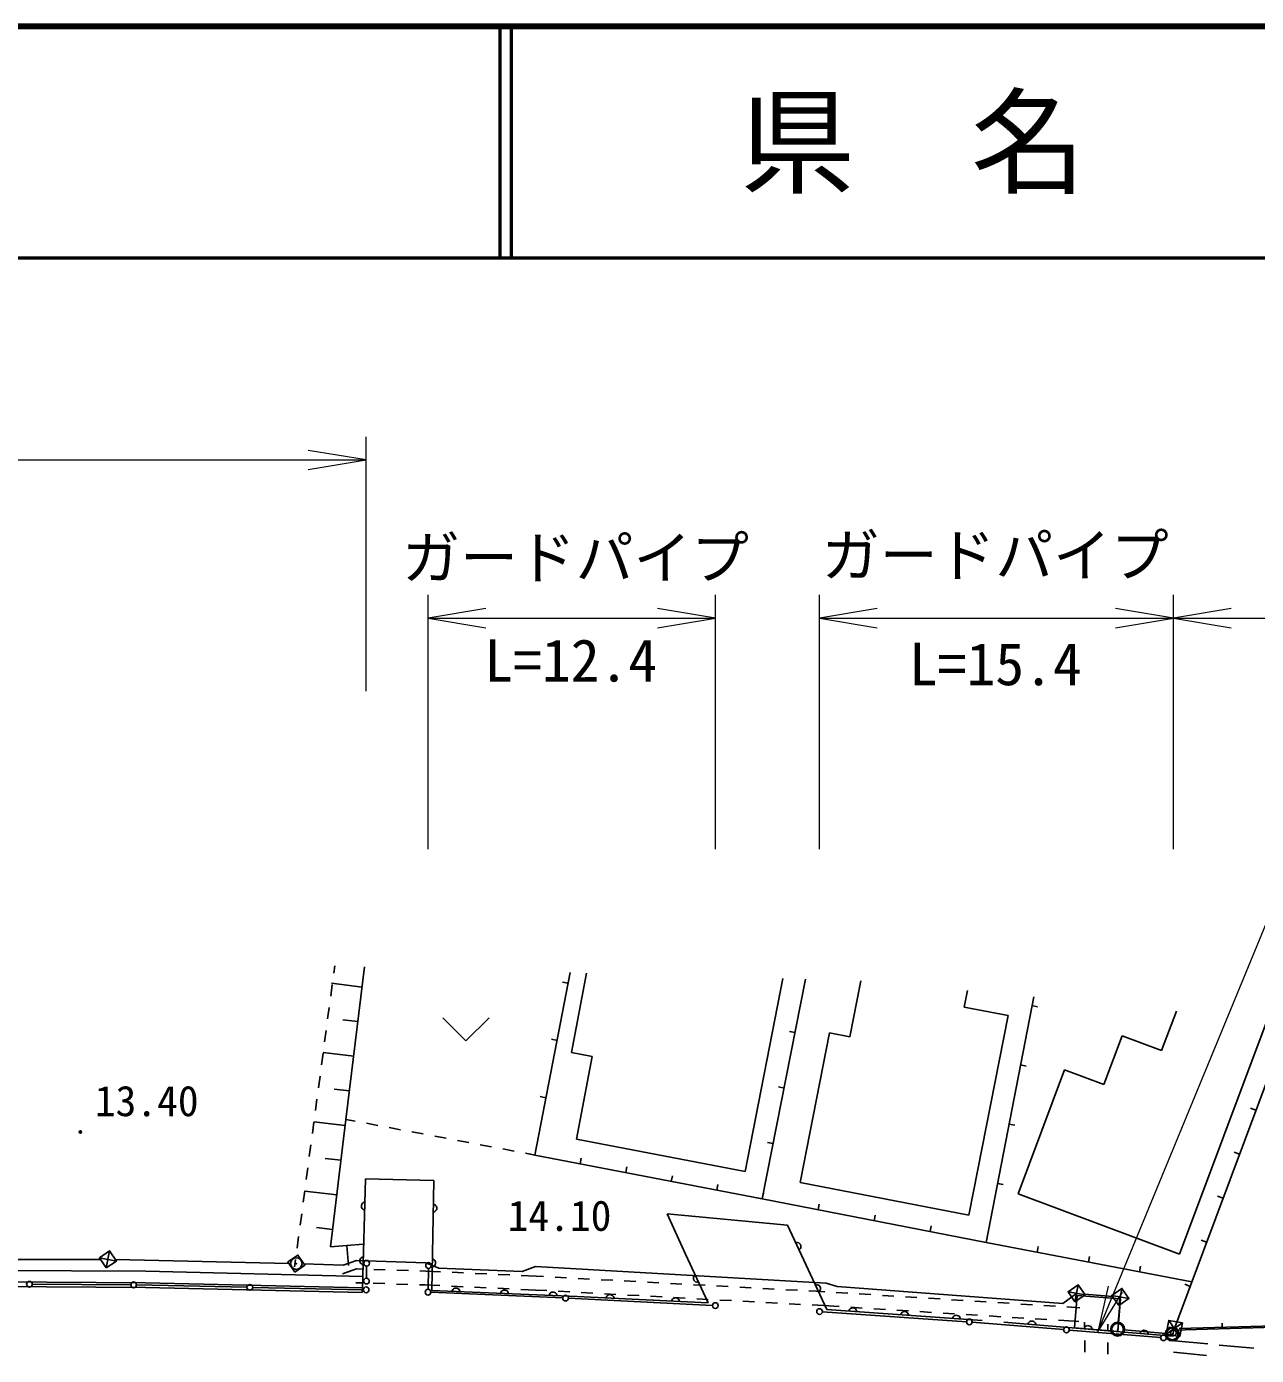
# Model space of a CAD drawing. Units: millimetres at full size, sheet at 1:1000; details may follow other scales. Extents: x 40000 to 680000, y 20000 to 380000.
# Drawn here: x 277283 to 330479, y 322516 to 380000 of the extents above; entities that cross this region are included whole.
import ezdxf
from ezdxf.enums import TextEntityAlignment as Align

# ---------------------------------------------------------------- set-up
doc = ezdxf.new("R2010")
doc.units = ezdxf.units.MM
doc.header["$LTSCALE"] = 1000
doc.header["$PDMODE"] = 32
doc.header["$PDSIZE"] = 500
for name, color, linetype, lineweight in [('M-BGD', 7, 'Continuous', 25), ('M-BMK-ROW', 30, 'Continuous', 25), ('M-STR-HTXT', 7, 'Continuous', 13), ('M-TTL', 2, 'Continuous', 140), ('M-TTL-LINE', 7, 'Continuous', 50), ('S-STR-HTXT', 7, 'Continuous', 13)]:
    doc.layers.add(name, color=color, linetype=linetype, lineweight=lineweight)
doc.layers.add('M-TTL-TXT', color=7, linetype='Continuous')
doc.styles.add('ＭＳ ゴシック', font='')
doc.styles.get('ＭＳ ゴシック').set_extended_font_data('MS Gothic')

# ---------------------------------------------------------------- blocks, each defined once
blk = doc.blocks.new('open_arrow')
at = {"color": 0, "linetype": 'Continuous', "lineweight": -2}
blk.add_lwpolyline([(7.5, 1.25), (0, 0), (7.5, -1.25)], dxfattribs=at)

msp = doc.modelspace()

# ---------------------------------------------------------------- linework, layer by layer
at = {"layer": 'M-BGD'}
for p, q in [((290611, 339363), (290570, 339054)), ((291903, 339327), (291099, 332728)), ((291798, 338453), (290478, 338613)), ((300801, 339076), (299262, 331185)), ((300712, 338621), (300467, 338669)), ((300849, 335626), (301508, 339057)), ((309993, 338818), (308364, 330468)), ((310979, 338790), (309104, 329284)), ((313374, 338723), (312892, 336304)), ((290504, 338558), (290438, 338063)), ((317980, 338309), (317835, 337584)), ((320844, 338025), (318786, 327397)), ((290372, 337567), (290306, 337072)), ((319741, 337215), (317835, 337584)), ((321016, 337598), (320771, 337646)), ((291614, 336954), (290963, 337033)), ((295287, 337123), (296287, 336123)), ((296287, 336123), (297287, 337123)), ((319741, 337215), (318041, 328587)), ((326378, 335705), (327016, 337412)), ((331878, 336929), (326903, 323605)), ((330949, 337022), (327156, 326890)), ((290240, 336576), (290174, 336080)), ((310524, 336481), (310278, 336529)), ((312011, 336474), (310747, 329998)), ((312892, 336304), (312011, 336474)), ((323881, 334229), (324672, 336347)), ((326378, 335705), (324672, 336347)), ((300229, 336143), (299983, 336190)), ((290108, 335585), (290042, 335089)), ((291432, 335455), (290112, 335615)), ((301753, 335452), (300849, 335626)), ((301066, 331875), (301753, 335452)), ((289976, 334593), (289910, 334098)), ((320167, 329507), (322176, 334871)), ((320520, 335036), (320274, 335084)), ((323881, 334229), (322179, 334869)), ((291250, 333955), (290581, 334037)), ((310050, 334082), (309805, 334130)), ((289844, 333602), (289777, 333107)), ((299745, 333664), (299500, 333712)), ((330457, 333124), (330223, 333211)), ((289711, 332611), (289645, 332115)), ((291068, 332456), (289713, 332621)), ((291099, 332728), (290431, 327209)), ((291496, 332653), (291099, 332728)), ((292478, 332467), (291987, 332560)), ((293461, 332281), (292969, 332374)), ((320024, 332474), (319778, 332521)), ((294443, 332096), (293952, 332189)), ((295426, 331910), (294935, 332003)), ((296409, 331724), (295917, 331817)), ((308364, 330468), (301066, 331875)), ((309577, 331683), (309332, 331731)), ((289579, 331620), (289513, 331124)), ((297391, 331539), (296900, 331631)), ((298374, 331353), (297882, 331446)), ((299262, 331185), (298865, 331260)), ((299262, 331185), (299016, 331233)), ((309104, 329284), (299262, 331185)), ((329746, 331219), (329512, 331306)), ((289447, 330628), (289381, 330133)), ((290886, 330957), (290200, 331040)), ((301230, 330805), (301278, 331050)), ((303199, 330425), (303246, 330670)), ((291942, 330162), (291815, 325425)), ((291942, 330162), (294900, 330078)), ((294805, 325326), (294900, 330078)), ((305167, 330045), (305215, 330290)), ((318041, 328587), (310747, 329998)), ((319528, 329912), (319282, 329959)), ((289315, 329637), (289249, 329142)), ((290704, 329458), (289314, 329627)), ((307136, 329664), (307183, 329910)), ((309104, 329284), (309152, 329530)), ((327156, 326890), (320167, 329507)), ((329035, 329314), (328800, 329401)), ((291763, 328955), (291765, 329009)), ((291775, 328913), (291763, 328955)), ((291765, 329009), (291778, 329050)), ((291794, 328874), (291775, 328913)), ((291778, 329050), (291800, 329088)), ((291832, 328840), (291794, 328874)), ((291800, 329088), (291840, 329121)), ((291866, 328818), (291832, 328840)), ((291840, 329121), (291874, 329141)), ((291905, 328803), (291866, 328818)), ((291874, 329141), (291915, 329153)), ((294880, 329065), (294920, 329050)), ((294920, 329050), (294954, 329028)), ((294954, 329028), (294992, 328994)), ((295009, 328819), (294987, 328781)), ((294992, 328994), (295012, 328955)), ((295022, 328860), (295009, 328819)), ((295012, 328955), (295023, 328914)), ((295023, 328914), (295022, 328860)), ((309104, 329284), (308859, 329333)), ((318786, 327397), (309104, 329284)), ((311525, 328813), (311572, 329058)), ((289183, 328646), (289117, 328150)), ((294914, 328727), (294873, 328715)), ((294948, 328748), (294914, 328727)), ((294987, 328781), (294948, 328748)), ((304997, 328638), (310202, 328149)), ((305791, 326902), (304997, 328638)), ((313945, 328341), (313993, 328586)), ((290522, 327959), (289818, 328044)), ((311896, 324505), (310202, 328149)), ((316366, 327869), (316413, 328115)), ((316383, 327963), (316402, 328062)), ((289051, 327655), (288985, 327159)), ((290431, 327209), (291841, 327322)), ((290431, 327209), (291841, 327322)), ((291136, 327266), (291206, 326401)), ((310552, 327396), (310595, 327401)), ((310595, 327401), (310634, 327396)), ((310634, 327396), (310683, 327382)), ((310683, 327382), (310719, 327356)), ((310731, 327108), (310700, 327079)), ((310719, 327356), (310747, 327324)), ((310753, 327141), (310731, 327108)), ((310747, 327324), (310770, 327275)), ((310773, 327189), (310753, 327141)), ((310770, 327275), (310776, 327232)), ((310776, 327232), (310773, 327189)), ((327685, 325699), (318786, 327397)), ((320998, 326975), (321045, 327221)), ((328323, 327409), (328089, 327497)), ((288919, 326664), (288878, 326354)), ((291700, 326586), (291702, 326640)), ((291711, 326545), (291700, 326586)), ((291702, 326640), (291715, 326681)), ((291731, 326505), (291711, 326545)), ((291715, 326681), (291737, 326719)), ((291737, 326719), (291776, 326752)), ((291776, 326752), (291811, 326772)), ((291811, 326772), (291852, 326784)), ((294832, 326689), (294872, 326674)), ((294872, 326674), (294906, 326653)), ((294906, 326653), (294944, 326619)), ((294944, 326619), (294964, 326580)), ((294964, 326580), (294976, 326538)), ((294976, 326538), (294974, 326484)), ((305791, 326902), (306767, 324794)), ((323211, 326553), (323258, 326798)), ((272422, 326215), (282436, 326161)), ((282436, 326161), (291823, 325934)), ((290954, 326045), (291548, 326261)), ((291798, 326253), (291548, 326261)), ((291769, 326471), (291731, 326505)), ((291802, 326449), (291769, 326471)), ((291842, 326434), (291802, 326449)), ((291992, 326376), (291985, 325856)), ((292797, 326221), (292297, 326237)), ((293797, 326188), (293297, 326204)), ((294546, 326164), (294296, 326172)), ((294546, 326164), (295186, 326134)), ((294671, 326282), (294650, 325378)), ((294866, 326351), (294825, 326339)), ((294900, 326372), (294866, 326351)), ((294940, 326405), (294900, 326372)), ((294961, 326443), (294940, 326405)), ((294974, 326484), (294961, 326443)), ((295686, 326111), (296185, 326088)), ((296685, 326065), (297184, 326042)), ((297684, 326019), (298183, 325996)), ((298683, 325973), (299323, 325944)), ((299640, 325926), (299323, 325944)), ((306132, 325898), (306152, 325945)), ((306152, 325945), (306174, 325978)), ((306174, 325978), (306205, 326007)), ((325423, 326130), (325470, 326376)), ((282428, 325661), (272423, 325715)), ((282425, 325461), (272423, 325515)), ((277533, 325596), (281790, 325571)), ((282040, 325567), (286816, 325464)), ((291806, 325235), (282425, 325461)), ((291811, 325434), (282428, 325661)), ((287066, 325458), (291841, 325354)), ((291778, 325654), (291528, 325662)), ((291815, 325425), (291806, 325235)), ((292778, 325621), (292278, 325637)), ((293777, 325588), (293277, 325605)), ((294527, 325564), (294277, 325572)), ((295163, 325535), (294527, 325564)), ((296162, 325489), (295663, 325512)), ((295696, 325330), (295718, 325363)), ((295718, 325363), (295753, 325400)), ((295753, 325400), (295792, 325420)), ((295792, 325420), (295834, 325430)), ((295834, 325430), (295888, 325428)), ((295888, 325428), (295929, 325414)), ((295929, 325414), (295966, 325391)), ((295966, 325391), (295999, 325351)), ((297161, 325443), (296662, 325466)), ((298160, 325396), (297661, 325420)), ((299296, 325344), (298660, 325373)), ((300639, 325872), (300140, 325899)), ((301637, 325818), (301138, 325845)), ((302636, 325765), (302137, 325792)), ((303635, 325711), (303135, 325738)), ((304633, 325657), (304134, 325684)), ((305632, 325603), (305132, 325630)), ((306129, 325854), (306132, 325898)), ((306135, 325812), (306129, 325854)), ((306630, 325549), (306131, 325576)), ((306158, 325762), (306135, 325812)), ((306186, 325730), (306158, 325762)), ((306221, 325704), (306186, 325730)), ((306270, 325690), (306221, 325704)), ((306310, 325685), (306270, 325690)), ((306352, 325690), (306310, 325685)), ((307629, 325495), (307129, 325522)), ((308627, 325441), (308128, 325468)), ((309626, 325387), (309127, 325414)), ((310624, 325333), (310125, 325360)), ((311399, 325575), (311441, 325579)), ((311441, 325579), (311481, 325574)), ((311481, 325574), (311530, 325560)), ((311530, 325560), (311565, 325534)), ((311565, 325534), (311594, 325502)), ((311594, 325502), (311617, 325453)), ((311620, 325367), (311600, 325320)), ((311617, 325453), (311623, 325410)), ((311623, 325410), (311620, 325367)), ((327612, 325504), (327378, 325592)), ((294771, 325248), (300473, 325002)), ((301104, 325067), (294805, 325326)), ((295680, 325290), (295696, 325330)), ((295999, 325351), (296018, 325317)), ((296018, 325317), (296030, 325276)), ((297780, 325204), (297795, 325243)), ((297795, 325243), (297818, 325277)), ((297818, 325277), (297852, 325314)), ((297852, 325314), (297892, 325333)), ((297892, 325333), (297933, 325344)), ((297933, 325344), (297988, 325341)), ((297988, 325341), (298028, 325328)), ((298028, 325328), (298066, 325305)), ((298066, 325305), (298098, 325265)), ((298098, 325265), (298118, 325230)), ((298118, 325230), (298129, 325189)), ((299780, 325318), (299296, 325344)), ((299879, 325117), (299895, 325157)), ((299895, 325157), (299917, 325190)), ((299917, 325190), (299952, 325227)), ((299952, 325227), (299991, 325247)), ((299991, 325247), (300033, 325257)), ((300033, 325257), (300087, 325255)), ((300087, 325255), (300128, 325241)), ((300128, 325241), (300165, 325219)), ((300165, 325219), (300198, 325179)), ((300198, 325179), (300217, 325144)), ((300217, 325144), (300229, 325103)), ((300779, 325264), (300279, 325291)), ((300722, 324990), (306950, 324676)), ((306767, 324794), (301104, 325067)), ((301777, 325210), (301278, 325237)), ((302776, 325156), (302276, 325183)), ((302345, 325007), (302361, 325047)), ((302361, 325047), (302383, 325080)), ((302383, 325080), (302418, 325117)), ((302418, 325117), (302458, 325136)), ((302458, 325136), (302500, 325146)), ((302500, 325146), (302554, 325144)), ((302554, 325144), (302594, 325129)), ((302594, 325129), (302632, 325107)), ((302632, 325107), (302664, 325066)), ((302664, 325066), (302683, 325031)), ((302683, 325031), (302694, 324990)), ((303774, 325102), (303275, 325129)), ((304773, 325048), (304274, 325075)), ((305176, 324871), (305192, 324910)), ((305192, 324910), (305215, 324944)), ((305215, 324944), (305250, 324980)), ((305250, 324980), (305289, 325000)), ((305771, 324994), (305272, 325021)), ((305289, 325000), (305331, 325010)), ((305331, 325010), (305385, 325007)), ((305385, 325007), (305426, 324993)), ((305426, 324993), (305463, 324970)), ((305463, 324970), (305495, 324930)), ((305495, 324930), (305515, 324895)), ((305515, 324895), (305526, 324854)), ((306770, 324940), (306271, 324967)), ((307768, 324886), (307269, 324913)), ((308767, 324832), (308268, 324859)), ((309766, 324778), (309266, 324805)), ((311441, 325289), (311124, 325306)), ((311804, 325269), (311440, 325292)), ((311578, 325286), (311547, 325257)), ((311600, 325320), (311578, 325286)), ((312802, 325207), (312303, 325238)), ((313800, 325145), (313301, 325176)), ((314799, 325082), (314300, 325113)), ((315797, 325020), (315298, 325051)), ((316795, 324957), (316296, 324988)), ((317793, 324895), (317294, 324926)), ((318791, 324832), (318292, 324863)), ((319789, 324770), (319290, 324801)), ((322719, 325113), (322605, 323707)), ((324597, 324962), (322719, 325113)), ((324484, 323555), (324597, 324962)), ((310764, 324725), (310265, 324751)), ((311747, 324671), (311263, 324698)), ((311708, 324405), (317937, 323976)), ((312432, 324629), (311747, 324672)), ((318623, 324024), (311896, 324505)), ((312843, 324437), (312860, 324477)), ((312860, 324477), (312883, 324509)), ((312883, 324509), (312919, 324545)), ((312919, 324545), (312959, 324563)), ((313430, 324567), (312931, 324598)), ((312959, 324563), (313001, 324573)), ((313001, 324573), (313055, 324569)), ((313055, 324569), (313095, 324554)), ((313095, 324554), (313132, 324530)), ((313132, 324530), (313163, 324489)), ((313163, 324489), (313182, 324454)), ((313182, 324454), (313192, 324412)), ((314428, 324504), (313929, 324535)), ((315426, 324442), (314927, 324473)), ((315085, 324277), (315102, 324316)), ((315102, 324316), (315125, 324349)), ((315125, 324349), (315161, 324385)), ((315161, 324385), (315201, 324403)), ((315201, 324403), (315243, 324412)), ((315243, 324412), (315297, 324409)), ((315297, 324409), (315337, 324393)), ((315337, 324393), (315374, 324370)), ((315374, 324370), (315405, 324329)), ((315405, 324329), (315424, 324293)), ((315424, 324293), (315434, 324252)), ((316424, 324379), (315925, 324410)), ((317422, 324317), (316923, 324348)), ((317368, 324189), (317403, 324225)), ((317403, 324225), (317443, 324243)), ((317443, 324243), (317485, 324252)), ((317485, 324252), (317539, 324248)), ((317539, 324248), (317579, 324233)), ((317579, 324233), (317616, 324209)), ((318420, 324254), (317921, 324286)), ((319418, 324192), (318919, 324223)), ((320787, 324707), (320288, 324739)), ((321785, 324645), (321286, 324676)), ((322649, 324591), (322284, 324614)), ((322848, 324578), (322649, 324591)), ((364664, 324727), (326903, 323605)), ((317327, 324117), (317344, 324156)), ((317344, 324156), (317368, 324189)), ((317616, 324209), (317648, 324169)), ((317648, 324169), (317666, 324133)), ((317666, 324133), (317676, 324092)), ((318186, 323957), (322135, 323633)), ((326842, 323355), (319553, 323958)), ((320416, 324129), (319917, 324161)), ((320594, 323872), (320611, 323911)), ((320611, 323911), (320635, 323943)), ((320635, 323943), (320671, 323979)), ((320671, 323979), (320711, 323997)), ((320711, 323997), (320753, 324005)), ((320753, 324005), (320807, 324001)), ((320807, 324001), (320847, 323985)), ((320847, 323985), (320884, 323961)), ((320884, 323961), (320915, 323920)), ((321414, 324067), (320915, 324098)), ((320915, 323920), (320933, 323884)), ((320933, 323884), (320942, 323843)), ((322598, 323993), (321913, 324036)), ((322798, 323980), (322598, 323993)), ((322605, 323707), (324484, 323555)), ((323023, 323671), (323040, 323710)), ((323040, 323710), (323064, 323742)), ((323047, 323658), (323045, 323960)), ((323064, 323742), (323101, 323778)), ((323101, 323778), (323141, 323796)), ((323141, 323796), (323183, 323804)), ((323183, 323804), (323237, 323800)), ((323237, 323800), (323277, 323784)), ((323277, 323784), (323313, 323760)), ((323313, 323760), (323344, 323719)), ((323344, 323719), (323362, 323683)), ((323362, 323683), (323372, 323642)), ((324047, 323574), (324046, 323875)), ((329001, 323667), (328993, 323917)), ((322385, 323613), (326334, 323289)), ((323053, 322658), (323050, 323158)), ((324054, 322574), (324051, 323074)), ((325453, 323470), (325470, 323509)), ((325470, 323509), (325494, 323541)), ((325494, 323541), (325530, 323577)), ((325530, 323577), (325570, 323595)), ((325570, 323595), (325612, 323603)), ((325612, 323603), (325666, 323599)), ((325666, 323599), (325706, 323583)), ((325706, 323583), (325743, 323559)), ((325743, 323559), (325774, 323518)), ((325774, 323518), (325792, 323482)), ((325792, 323482), (325802, 323441)), ((326775, 323435), (326571, 323334)), ((326903, 323605), (326842, 323355)), ((326939, 323150), (328376, 323013)), ((326891, 322652), (328326, 322516)), ((328873, 322966), (330367, 322824))]:
    msp.add_line(p, q, dxfattribs=at)
for centre, radius in [((279611, 332187), 50), ((279611, 332187), 43.8), ((279611, 332187), 37.5), ((279611, 332187), 31.2), ((279611, 332187), 25), ((279611, 332187), 18.8), ((279611, 332188), 12.5), ((279611, 332187), 6.2), ((291993, 326501), 124), ((294674, 326407), 124), ((277408, 325597), 124), ((281915, 325570), 124), ((286941, 325461), 124), ((291966, 325352), 124), ((291984, 325731), 124), ((294647, 325253), 124), ((300597, 324996), 124), ((307075, 324670), 124), ((311583, 324413), 124), ((318061, 323967), 124), ((322260, 323623), 124), ((326459, 323279), 124), ((326459, 323279), 124), ((326887, 323490), 124)]:
    msp.add_circle(centre, radius, dxfattribs=at)
at = {"layer": 'M-BMK-ROW'}
for p, q in [((272973, 326657), (280480, 326667)), ((281169, 326598), (280432, 326737)), ((280731, 326299), (280870, 327036)), ((281126, 326661), (288625, 326497)), ((290975, 326421), (291560, 326617)), ((291560, 326617), (294558, 326519)), ((294558, 326519), (295114, 326291)), ((289279, 326480), (290975, 326421)), ((295114, 326291), (298714, 326149)), ((298714, 326149), (299297, 326364)), ((299297, 326364), (311862, 325647)), ((311862, 325647), (312338, 325492)), ((312338, 325492), (322112, 324769)), ((322631, 324832), (322770, 325569)), ((324524, 324675), (324663, 325412)), ((322112, 324769), (322700, 325200)), ((323069, 325131), (322332, 325270)), ((323041, 325172), (324253, 325072)), ((324962, 324974), (324225, 325113)), ((324565, 324703), (324501, 323947)), ((326577, 323442), (327277, 323920)), ((327166, 323331), (326688, 324031)), ((327138, 323687), (339819, 324043)), ((324775, 323622), (326540, 323470))]:
    msp.add_line(p, q, dxfattribs=at)
for points in [[(280731, 326299), (280432, 326737), (280870, 327036), (281169, 326598)], [(288881, 326121), (288582, 326559), (289020, 326859), (289319, 326421)], [(322631, 324832), (322332, 325270), (322770, 325569), (323069, 325131)], [(324524, 324675), (324225, 325113), (324663, 325412), (324962, 324974)], [(326577, 323442), (327166, 323331), (327277, 323920), (326688, 324031)]]:
    msp.add_lwpolyline(points, close=True, dxfattribs=at)
for centre in [(324476, 323648), (326839, 323444)]:
    msp.add_circle(centre, 300, dxfattribs=at)
for p in [(288951, 326490), (324476, 323648), (326839, 323444)]:
    msp.add_point(p, dxfattribs=at)
at = {"layer": 'M-STR-HTXT'}
for p, q in [((291966, 351251), (291966, 362251)), ((200789, 361251), (291966, 361251)), ((294647, 344412), (294647, 355412)), ((307075, 344412), (307075, 355412)), ((311583, 344412), (311583, 355412)), ((326887, 344412), (326887, 355412)), ((326891, 344412), (326891, 355412)), ((294647, 354412), (307075, 354412)), ((311583, 354412), (326887, 354412)), ((326891, 354412), (385400, 354412))]:
    msp.add_line(p, q, dxfattribs=at)
at = {"layer": 'M-TTL'}
msp.add_line((680000, 380000), (40000, 380000), dxfattribs=at)
at = {"layer": 'M-TTL-LINE'}
for p, q in [((297750, 380000), (297750, 370000)), ((298250, 380000), (298250, 370000)), ((40000, 370000), (680000, 370000))]:
    msp.add_line(p, q, dxfattribs=at)
at = {"layer": 'S-STR-HTXT'}
msp.add_lwpolyline([(323618, 323535), (332248, 344441), (354748, 344441)], dxfattribs=at)

# ---------------------------------------------------------------- block references
at = {"layer": 'M-STR-HTXT', "xscale": 333, "yscale": 333, "rotation": 180}
for p in [(291966, 361251), (307075, 354412), (326887, 354412)]:
    msp.add_blockref('open_arrow', p, dxfattribs=at)
at = {"layer": 'M-STR-HTXT', "xscale": 333, "yscale": 333}
for p in [(294647, 354412), (311583, 354412), (326891, 354412)]:
    msp.add_blockref('open_arrow', p, dxfattribs=at)
at = {"layer": 'S-STR-HTXT', "xscale": 267, "yscale": 267, "rotation": 67.6}
msp.add_blockref('open_arrow', (323618, 323535), dxfattribs=at)

# ---------------------------------------------------------------- texts
at = {"layer": 'M-BGD', "style": 'ＭＳ ゴシック'}
for s, p in [('13.40', (280235, 332469)), ('14.10', (298090, 327508))]:
    msp.add_text(s, height=1320, dxfattribs=at).set_placement(p, align=Align.BOTTOM_LEFT)
at = {"layer": 'M-STR-HTXT', "style": 'ＭＳ ゴシック'}
for p in [(301032, 357028), (319185, 357133)]:
    msp.add_text('ガードパイプ', height=1833, dxfattribs=at).set_placement(p, align=Align.MIDDLE_CENTER)
for s, p in [('L=12.4', (300821, 351117)), ('L=15.4', (319185, 350959))]:
    msp.add_text(s, height=1833, dxfattribs=at).set_placement(p, align=Align.BOTTOM_CENTER)
at = {"layer": 'M-TTL-TXT', "style": 'ＭＳ ゴシック'}
msp.add_text('県\u3000名', height=3666, dxfattribs=at).set_placement((315625, 375000), align=Align.MIDDLE_CENTER)

doc.saveas('drawing.dxf')
